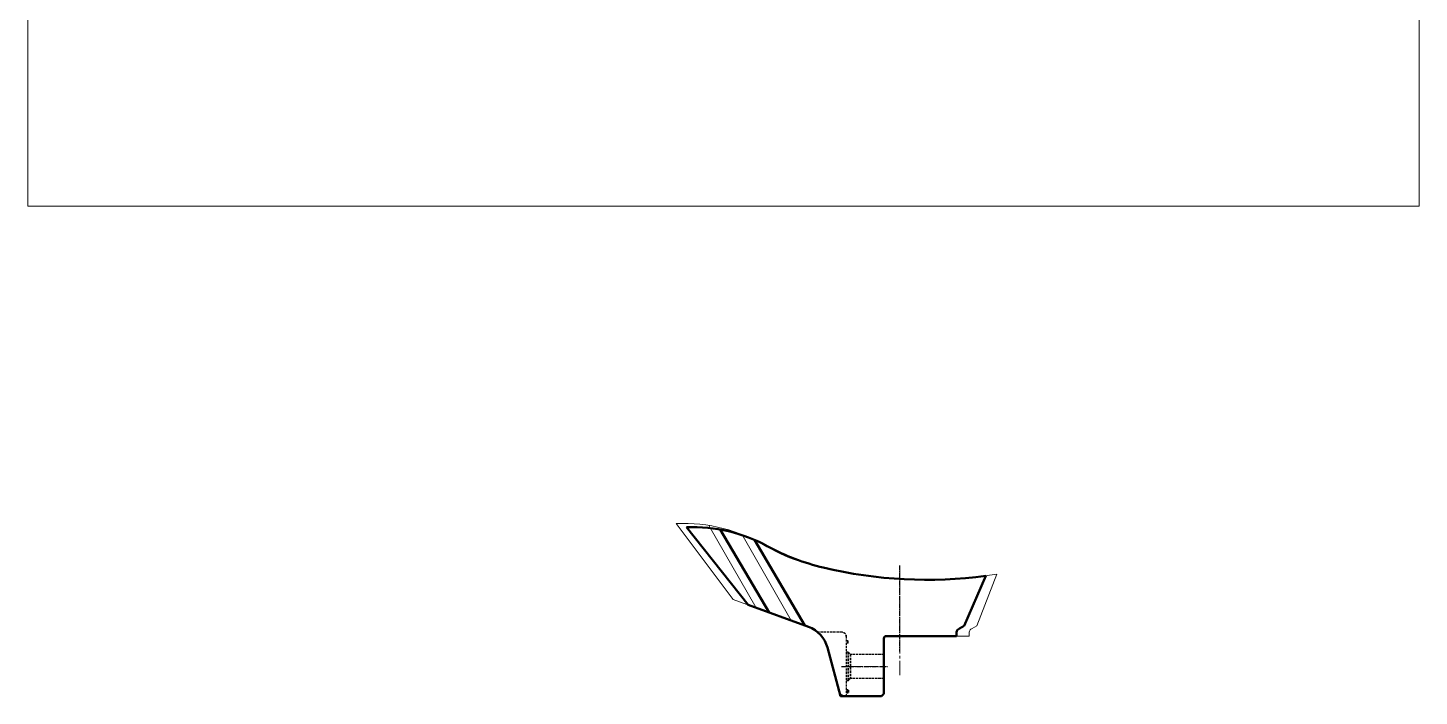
# Model space of a CAD drawing. Header units: millimetres. Extents: x 135002 to 160744, y 22203 to 27033.
# Drawn here: x 148023 to 149852, y 22231 to 23110 of the extents above; entities that cross this region are included whole.
import ezdxf

# ---------------------------------------------------------------- set-up
doc = ezdxf.new("R2010")
doc.units = ezdxf.units.MM
doc.header["$LTSCALE"] = 25
for name, pattern in [('CENTER', [2, 1.25, -0.25, 0.25, -0.25]), ('CENTER2', [1.125, 0.75, -0.125, 0.125, -0.125]), ('HIDDEN', [0.375, 0.25, -0.125])]:
    doc.linetypes.add(name, pattern=pattern)
doc.layers.get('0').update_dxf_attribs({"linetype": 'CONTINUOUS'})
for name, color, linetype, lineweight in [('04 DIMENSION', 7, 'CONTINUOUS', 18), ('cen line', 1, 'CENTER2', 13), ('main', 7, 'CONTINUOUS', 30)]:
    doc.layers.add(name, color=color, linetype=linetype, lineweight=lineweight)

msp = doc.modelspace()

# ---------------------------------------------------------------- linework, layer by layer
at = {"color": 1, "linetype": 'CENTER', "ltscale": 0.2}
for p, q in [((149169.285, 22403.19), (149169.285, 22289.868)), ((149092.747, 22270.378), (149153.309, 22270.378))]:
    msp.add_line(p, q, dxfattribs=at)
at = {"layer": '04 DIMENSION', "color": 1}
for p, q in [((148950.679, 22358.362), (148875.516, 22458.296)), ((148918.634, 22455.822), (148980.836, 22347.386)), ((148961.781, 22444.159), (149026.913, 22330.615)), ((149297.34, 22391.685), (149270.844, 22323.917)), ((149049.21, 22322.499), (148950.679, 22358.362)), ((149260.854, 22315.378), (149260.854, 22310.378)), ((149264.607, 22320.22), (149270.844, 22323.917)), ((149148.285, 22307.378), (149148.285, 22234.378)), ((149151.285, 22310.378), (149260.854, 22310.378)), ((149074.166, 22295.265), (149091.285, 22231.378)), ((149145.285, 22231.378), (149091.285, 22231.378)), ((149148.285, 22234.378), (149145.285, 22231.378))]:
    msp.add_line(p, q, dxfattribs=at)
at = {"layer": '04 DIMENSION', "color": 2, "lineweight": 50}
for p, q in [((148970.076, 22351.409), (148889.297, 22453.584)), ((148933.644, 22450.299), (148997.889, 22341.286)), ((148978.387, 22436.876), (149044.779, 22324.219)), ((149282.723, 22389.651), (149254.292, 22323.896)), ((149049.562, 22322.478), (148970.076, 22351.409)), ((149244.302, 22315.357), (149244.302, 22310.357)), ((149248.055, 22320.199), (149254.292, 22323.896)), ((149148.636, 22307.357), (149148.636, 22234.357)), ((149151.636, 22310.357), (149244.302, 22310.357)), ((149074.518, 22295.244), (149091.636, 22231.357)), ((149145.636, 22231.357), (149091.636, 22231.357)), ((149101.636, 22239.286), (149099.636, 22239.286)), ((149101.636, 22236.286), (149099.636, 22236.286)), ((149101.636, 22239.286), (149101.636, 22236.286)), ((149148.636, 22234.357), (149145.636, 22231.357))]:
    msp.add_line(p, q, dxfattribs=at)
at = {"layer": '04 DIMENSION'}
msp.add_lwpolyline([(148023.296, 25686.158), (149852.318, 25686.158), (149852.318, 22875.468), (148023.296, 22875.468)], close=True, dxfattribs=at)
at = {"layer": '04 DIMENSION', "color": 1}
for centre, radius, start, end in [((148884.936, 22245.504), 213, 58.897533, 92.534524), ((149098.279, 22599.133), 200, 238.897533, 254.127759), ((149204.531, 22972.821), 588.5, 254.127759, 279.07361), ((149035.529, 22284.912), 40, 15, 70), ((149265.854, 22315.378), 5, 104.439442, 180), ((149151.285, 22307.378), 3, 90, 180), ((149095.889, 22237.378), 6, 195, 270)]:
    msp.add_arc(centre, radius, start, end, dxfattribs=at)
at = {"layer": '04 DIMENSION', "color": 2, "lineweight": 50}
for centre, radius, start, end in [((148896.045, 22243.692), 210, 61.536402, 91.841451), ((149139.111, 22692.043), 300, 241.536402, 256.484891), ((149204.314, 22963.317), 579, 256.484891, 277.782996), ((149035.881, 22284.891), 40, 15, 70), ((149249.302, 22315.357), 5, 104.439442, 180), ((149151.636, 22307.357), 3, 90, 180), ((149096.24, 22237.357), 6, 195, 270)]:
    msp.add_arc(centre, radius, start, end, dxfattribs=at)
at = {"layer": 'cen line', "color": 2}
for p, q in [((149169.636, 22259.171), (149169.636, 22398.399)), ((149094.637, 22270.357), (149151.957, 22270.357))]:
    msp.add_line(p, q, dxfattribs=at)
at = {"layer": 'main', "color": 1, "linetype": 'HIDDEN', "ltscale": 0.45}
for p, q in [((149093.285, 22315.378), (149061.449, 22315.378)), ((149093.285, 22315.378), (149061.449, 22315.378)), ((149099.285, 22231.378), (149099.285, 22309.378)), ((149101.285, 22303.949), (149099.285, 22303.949)), ((149101.285, 22300.949), (149099.285, 22300.949)), ((149101.285, 22300.949), (149101.285, 22303.949)), ((149101.283, 22289.128), (149099.285, 22289.128)), ((149101.283, 22289.128), (149101.283, 22251.628)), ((149101.283, 22289.128), (149104.283, 22286.128)), ((149148.285, 22286.128), (149104.283, 22286.128)), ((149104.283, 22286.128), (149104.283, 22254.628)), ((149101.283, 22251.628), (149099.285, 22251.628)), ((149104.283, 22254.628), (149101.283, 22251.628)), ((149101.283, 22251.628), (149104.283, 22254.628)), ((149148.285, 22254.628), (149104.283, 22254.628)), ((149101.285, 22239.307), (149099.285, 22239.307)), ((149101.285, 22236.307), (149099.285, 22236.307)), ((149101.285, 22239.307), (149101.285, 22236.307))]:
    msp.add_line(p, q, dxfattribs=at)
at = {"layer": 'main', "color": 2, "linetype": 'HIDDEN', "ltscale": 0.45}
for p, q in [((149093.636, 22315.357), (149061.801, 22315.357)), ((149093.636, 22315.357), (149061.801, 22315.357)), ((149099.636, 22231.357), (149099.636, 22309.357)), ((149101.636, 22303.928), (149099.636, 22303.928)), ((149101.636, 22300.928), (149099.636, 22300.928)), ((149101.636, 22300.928), (149101.636, 22303.928)), ((149101.635, 22289.107), (149099.636, 22289.107)), ((149101.635, 22289.107), (149101.635, 22251.607)), ((149101.635, 22289.107), (149104.635, 22286.107)), ((149148.636, 22286.107), (149104.635, 22286.107)), ((149104.635, 22286.107), (149104.635, 22254.607)), ((149101.635, 22251.607), (149099.636, 22251.607)), ((149104.635, 22254.607), (149101.635, 22251.607)), ((149101.635, 22251.607), (149104.635, 22254.607)), ((149148.636, 22254.607), (149104.635, 22254.607))]:
    msp.add_line(p, q, dxfattribs=at)
at = {"layer": 'main', "color": 1, "linetype": 'HIDDEN', "ltscale": 0.45}
msp.add_arc((149093.285, 22309.378), 6, 0, 90, dxfattribs=at)
msp.add_arc((149093.285, 22309.378), 6, 0, 90, dxfattribs=at)
at = {"layer": 'main', "color": 2, "linetype": 'HIDDEN', "ltscale": 0.45}
msp.add_arc((149093.636, 22309.357), 6, 0, 90, dxfattribs=at)
msp.add_arc((149093.636, 22309.357), 6, 0, 90, dxfattribs=at)

doc.saveas('drawing.dxf')
